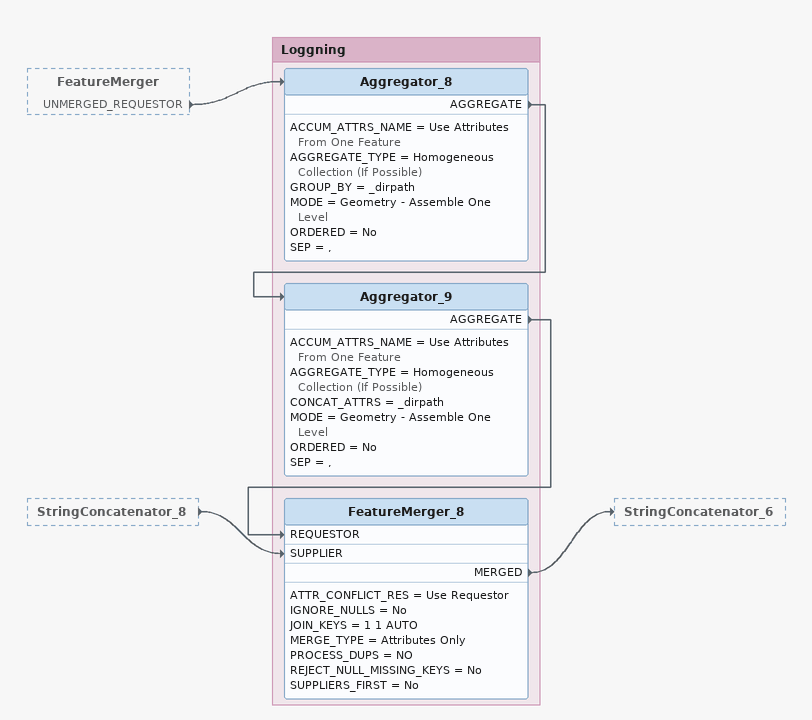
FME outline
FeatureMerger [outside]
    UNMERGED_REQUESTOR -> Aggregator_8
StringConcatenator_8 [outside]
    -> FeatureMerger_8 [SUPPLIER]

Bookmark: Loggning
Aggregator_8
    ACCUM_ATTRS_NAME = Use Attributes From One Feature
    AGGREGATE_TYPE = Homogeneous Collection (If Possible)
    GROUP_BY = _dirpath
    MODE = Geometry - Assemble One Level
    ORDERED = No
    SEP = ,
    AGGREGATE -> Aggregator_9
Aggregator_9
    ACCUM_ATTRS_NAME = Use Attributes From One Feature
    AGGREGATE_TYPE = Homogeneous Collection (If Possible)
    CONCAT_ATTRS = _dirpath
    MODE = Geometry - Assemble One Level
    ORDERED = No
    SEP = ,
    AGGREGATE -> FeatureMerger_8 [REQUESTOR]
FeatureMerger_8
    ATTR_CONFLICT_RES = Use Requestor
    IGNORE_NULLS = No
    JOIN_KEYS = 1 1 AUTO
    MERGE_TYPE = Attributes Only
    PROCESS_DUPS = NO
    REJECT_NULL_MISSING_KEYS = No
    SUPPLIERS_FIRST = No
    MERGED -> StringConcatenator_6
